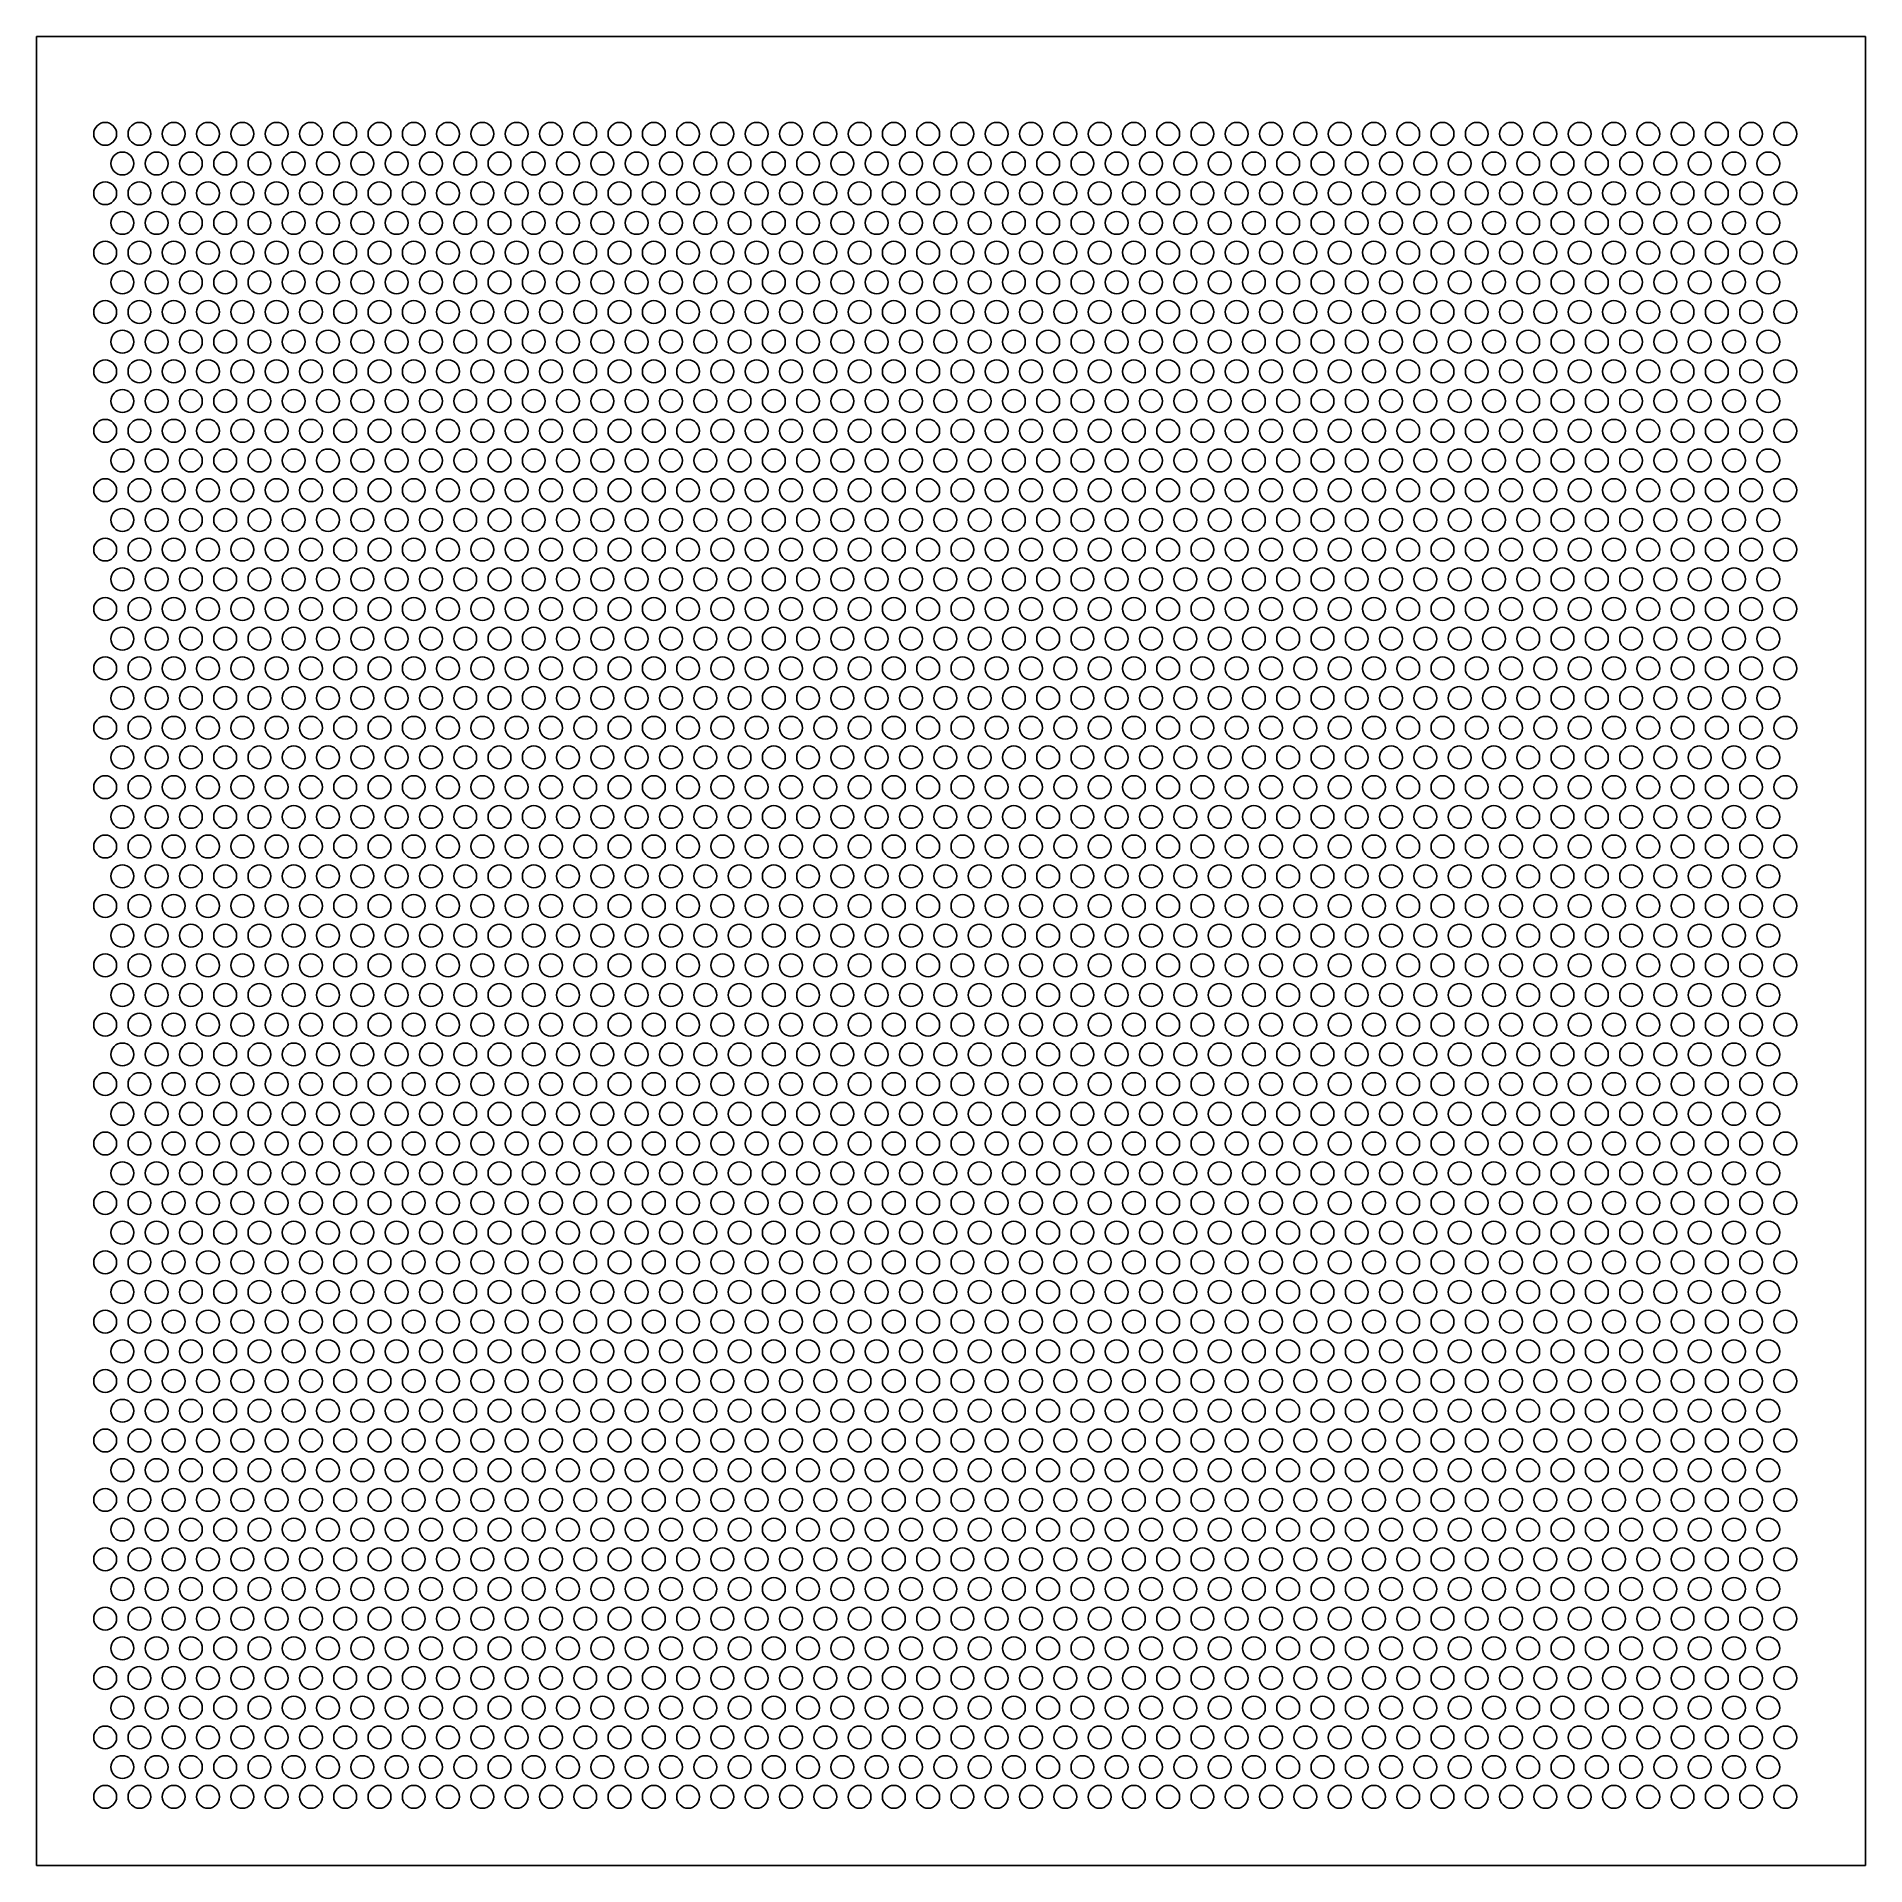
# Model space of a CAD drawing. Header units: millimetres. Extents: x 0 to 320, y 0 to 320.
import ezdxf

# ---------------------------------------------------------------- set-up
doc = ezdxf.new("R2010")
doc.units = ezdxf.units.MM

msp = doc.modelspace()

# ---------------------------------------------------------------- linework, layer by layer
at = {"layer": 'HOLES'}
for centre in [(12, 302.98), (18, 302.98), (24, 302.98), (30, 302.98), (36, 302.98), (42, 302.98), (48, 302.98), (54, 302.98), (60, 302.98), (66, 302.98), (72, 302.98), (78, 302.98), (84, 302.98), (90, 302.98), (96, 302.98), (102, 302.98), (108, 302.98), (114, 302.98), (120, 302.98), (126, 302.98), (132, 302.98), (138, 302.98), (144, 302.98), (150, 302.98), (156, 302.98), (162, 302.98), (168, 302.98), (174, 302.98), (180, 302.98), (186, 302.98), (192, 302.98), (198, 302.98), (204, 302.98), (210, 302.98), (216, 302.98), (222, 302.98), (228, 302.98), (234, 302.98), (240, 302.98), (246, 302.98), (252, 302.98), (258, 302.98), (264, 302.98), (270, 302.98), (276, 302.98), (282, 302.98), (288, 302.98), (294, 302.98), (300, 302.98), (306, 302.98), (15, 297.79), (21, 297.79), (27, 297.79), (33, 297.79), (39, 297.79), (45, 297.79), (51, 297.79), (57, 297.79), (63, 297.79), (69, 297.79), (75, 297.79), (81, 297.79), (87, 297.79), (93, 297.79), (99, 297.79), (105, 297.79), (111, 297.79), (117, 297.79), (123, 297.79), (129, 297.79), (135, 297.79), (141, 297.79), (147, 297.79), (153, 297.79), (159, 297.79), (165, 297.79), (171, 297.79), (177, 297.79), (183, 297.79), (189, 297.79), (195, 297.79), (201, 297.79), (207, 297.79), (213, 297.79), (219, 297.79), (225, 297.79), (231, 297.79), (237, 297.79), (243, 297.79), (249, 297.79), (255, 297.79), (261, 297.79), (267, 297.79), (273, 297.79), (279, 297.79), (285, 297.79), (291, 297.79), (297, 297.79), (303, 297.79), (12, 292.59), (18, 292.59), (24, 292.59), (30, 292.59), (36, 292.59), (42, 292.59), (48, 292.59), (54, 292.59), (60, 292.59), (66, 292.59), (72, 292.59), (78, 292.59), (84, 292.59), (90, 292.59), (96, 292.59), (102, 292.59), (108, 292.59), (114, 292.59), (120, 292.59), (126, 292.59), (132, 292.59), (138, 292.59), (144, 292.59), (150, 292.59), (156, 292.59), (162, 292.59), (168, 292.59), (174, 292.59), (180, 292.59), (186, 292.59), (192, 292.59), (198, 292.59), (204, 292.59), (210, 292.59), (216, 292.59), (222, 292.59), (228, 292.59), (234, 292.59), (240, 292.59), (246, 292.59), (252, 292.59), (258, 292.59), (264, 292.59), (270, 292.59), (276, 292.59), (282, 292.59), (288, 292.59), (294, 292.59), (300, 292.59), (306, 292.59), (15, 287.4), (21, 287.4), (27, 287.4), (33, 287.4), (39, 287.4), (45, 287.4), (51, 287.4), (57, 287.4), (63, 287.4), (69, 287.4), (75, 287.4), (81, 287.4), (87, 287.4), (93, 287.4), (99, 287.4), (105, 287.4), (111, 287.4), (117, 287.4), (123, 287.4), (129, 287.4), (135, 287.4), (141, 287.4), (147, 287.4), (153, 287.4), (159, 287.4), (165, 287.4), (171, 287.4), (177, 287.4), (183, 287.4), (189, 287.4), (195, 287.4), (201, 287.4), (207, 287.4), (213, 287.4), (219, 287.4), (225, 287.4), (231, 287.4), (237, 287.4), (243, 287.4), (249, 287.4), (255, 287.4), (261, 287.4), (267, 287.4), (273, 287.4), (279, 287.4), (285, 287.4), (291, 287.4), (297, 287.4), (303, 287.4), (12, 282.2), (18, 282.2), (24, 282.2), (30, 282.2), (36, 282.2), (42, 282.2), (48, 282.2), (54, 282.2), (60, 282.2), (66, 282.2), (72, 282.2), (78, 282.2), (84, 282.2), (90, 282.2), (96, 282.2), (102, 282.2), (108, 282.2), (114, 282.2), (120, 282.2), (126, 282.2), (132, 282.2), (138, 282.2), (144, 282.2), (150, 282.2), (156, 282.2), (162, 282.2), (168, 282.2), (174, 282.2), (180, 282.2), (186, 282.2), (192, 282.2), (198, 282.2), (204, 282.2), (210, 282.2), (216, 282.2), (222, 282.2), (228, 282.2), (234, 282.2), (240, 282.2), (246, 282.2), (252, 282.2), (258, 282.2), (264, 282.2), (270, 282.2), (276, 282.2), (282, 282.2), (288, 282.2), (294, 282.2), (300, 282.2), (306, 282.2), (15, 277), (21, 277), (27, 277), (33, 277), (39, 277), (45, 277), (51, 277), (57, 277), (63, 277), (69, 277), (75, 277), (81, 277), (87, 277), (93, 277), (99, 277), (105, 277), (111, 277), (117, 277), (123, 277), (129, 277), (135, 277), (141, 277), (147, 277), (153, 277), (159, 277), (165, 277), (171, 277), (177, 277), (183, 277), (189, 277), (195, 277), (201, 277), (207, 277), (213, 277), (219, 277), (225, 277), (231, 277), (237, 277), (243, 277), (249, 277), (255, 277), (261, 277), (267, 277), (273, 277), (279, 277), (285, 277), (291, 277), (297, 277), (303, 277), (12, 271.81), (18, 271.81), (24, 271.81), (30, 271.81), (36, 271.81), (42, 271.81), (48, 271.81), (54, 271.81), (60, 271.81), (66, 271.81), (72, 271.81), (78, 271.81), (84, 271.81), (90, 271.81), (96, 271.81), (102, 271.81), (108, 271.81), (114, 271.81), (120, 271.81), (126, 271.81), (132, 271.81), (138, 271.81), (144, 271.81), (150, 271.81), (156, 271.81), (162, 271.81), (168, 271.81), (174, 271.81), (180, 271.81), (186, 271.81), (192, 271.81), (198, 271.81), (204, 271.81), (210, 271.81), (216, 271.81), (222, 271.81), (228, 271.81), (234, 271.81), (240, 271.81), (246, 271.81), (252, 271.81), (258, 271.81), (264, 271.81), (270, 271.81), (276, 271.81), (282, 271.81), (288, 271.81), (294, 271.81), (300, 271.81), (306, 271.81), (15, 266.61), (21, 266.61), (27, 266.61), (33, 266.61), (39, 266.61), (45, 266.61), (51, 266.61), (57, 266.61), (63, 266.61), (69, 266.61), (75, 266.61), (81, 266.61), (87, 266.61), (93, 266.61), (99, 266.61), (105, 266.61), (111, 266.61), (117, 266.61), (123, 266.61), (129, 266.61), (135, 266.61), (141, 266.61), (147, 266.61), (153, 266.61), (159, 266.61), (165, 266.61), (171, 266.61), (177, 266.61), (183, 266.61), (189, 266.61), (195, 266.61), (201, 266.61), (207, 266.61), (213, 266.61), (219, 266.61), (225, 266.61), (231, 266.61), (237, 266.61), (243, 266.61), (249, 266.61), (255, 266.61), (261, 266.61), (267, 266.61), (273, 266.61), (279, 266.61), (285, 266.61), (291, 266.61), (297, 266.61), (303, 266.61), (12, 261.42), (18, 261.42), (24, 261.42), (30, 261.42), (36, 261.42), (42, 261.42), (48, 261.42), (54, 261.42), (60, 261.42), (66, 261.42), (72, 261.42), (78, 261.42), (84, 261.42), (90, 261.42), (96, 261.42), (102, 261.42), (108, 261.42), (114, 261.42), (120, 261.42), (126, 261.42), (132, 261.42), (138, 261.42), (144, 261.42), (150, 261.42), (156, 261.42), (162, 261.42), (168, 261.42), (174, 261.42), (180, 261.42), (186, 261.42), (192, 261.42), (198, 261.42), (204, 261.42), (210, 261.42), (216, 261.42), (222, 261.42), (228, 261.42), (234, 261.42), (240, 261.42), (246, 261.42), (252, 261.42), (258, 261.42), (264, 261.42), (270, 261.42), (276, 261.42), (282, 261.42), (288, 261.42), (294, 261.42), (300, 261.42), (306, 261.42), (15, 256.22), (21, 256.22), (27, 256.22), (33, 256.22), (39, 256.22), (45, 256.22), (51, 256.22), (57, 256.22), (63, 256.22), (69, 256.22), (75, 256.22), (81, 256.22), (87, 256.22), (93, 256.22), (99, 256.22), (105, 256.22), (111, 256.22), (117, 256.22), (123, 256.22), (129, 256.22), (135, 256.22), (141, 256.22), (147, 256.22), (153, 256.22), (159, 256.22), (165, 256.22), (171, 256.22), (177, 256.22), (183, 256.22), (189, 256.22), (195, 256.22), (201, 256.22), (207, 256.22), (213, 256.22), (219, 256.22), (225, 256.22), (231, 256.22), (237, 256.22), (243, 256.22), (249, 256.22), (255, 256.22), (261, 256.22), (267, 256.22), (273, 256.22), (279, 256.22), (285, 256.22), (291, 256.22), (297, 256.22), (303, 256.22), (12, 251.02), (18, 251.02), (24, 251.02), (30, 251.02), (36, 251.02), (42, 251.02), (48, 251.02), (54, 251.02), (60, 251.02), (66, 251.02), (72, 251.02), (78, 251.02), (84, 251.02), (90, 251.02), (96, 251.02), (102, 251.02), (108, 251.02), (114, 251.02), (120, 251.02), (126, 251.02), (132, 251.02), (138, 251.02), (144, 251.02), (150, 251.02), (156, 251.02), (162, 251.02), (168, 251.02), (174, 251.02), (180, 251.02), (186, 251.02), (192, 251.02), (198, 251.02), (204, 251.02), (210, 251.02), (216, 251.02), (222, 251.02), (228, 251.02), (234, 251.02), (240, 251.02), (246, 251.02), (252, 251.02), (258, 251.02), (264, 251.02), (270, 251.02), (276, 251.02), (282, 251.02), (288, 251.02), (294, 251.02), (300, 251.02), (306, 251.02), (15, 245.83), (21, 245.83), (27, 245.83), (33, 245.83), (39, 245.83), (45, 245.83), (51, 245.83), (57, 245.83), (63, 245.83), (69, 245.83), (75, 245.83), (81, 245.83), (87, 245.83), (93, 245.83), (99, 245.83), (105, 245.83), (111, 245.83), (117, 245.83), (123, 245.83), (129, 245.83), (135, 245.83), (141, 245.83), (147, 245.83), (153, 245.83), (159, 245.83), (165, 245.83), (171, 245.83), (177, 245.83), (183, 245.83), (189, 245.83), (195, 245.83), (201, 245.83), (207, 245.83), (213, 245.83), (219, 245.83), (225, 245.83), (231, 245.83), (237, 245.83), (243, 245.83), (249, 245.83), (255, 245.83), (261, 245.83), (267, 245.83), (273, 245.83), (279, 245.83), (285, 245.83), (291, 245.83), (297, 245.83), (303, 245.83), (12, 240.63), (18, 240.63), (24, 240.63), (30, 240.63), (36, 240.63), (42, 240.63), (48, 240.63), (54, 240.63), (60, 240.63), (66, 240.63), (72, 240.63), (78, 240.63), (84, 240.63), (90, 240.63), (96, 240.63), (102, 240.63), (108, 240.63), (114, 240.63), (120, 240.63), (126, 240.63), (132, 240.63), (138, 240.63), (144, 240.63), (150, 240.63), (156, 240.63), (162, 240.63), (168, 240.63), (174, 240.63), (180, 240.63), (186, 240.63), (192, 240.63), (198, 240.63), (204, 240.63), (210, 240.63), (216, 240.63), (222, 240.63), (228, 240.63), (234, 240.63), (240, 240.63), (246, 240.63), (252, 240.63), (258, 240.63), (264, 240.63), (270, 240.63), (276, 240.63), (282, 240.63), (288, 240.63), (294, 240.63), (300, 240.63), (306, 240.63), (15, 235.43), (21, 235.43), (27, 235.43), (33, 235.43), (39, 235.43), (45, 235.43), (51, 235.43), (57, 235.43), (63, 235.43), (69, 235.43), (75, 235.43), (81, 235.43), (87, 235.43), (93, 235.43), (99, 235.43), (105, 235.43), (111, 235.43), (117, 235.43), (123, 235.43), (129, 235.43), (135, 235.43), (141, 235.43), (147, 235.43), (153, 235.43), (159, 235.43), (165, 235.43), (171, 235.43), (177, 235.43), (183, 235.43), (189, 235.43), (195, 235.43), (201, 235.43), (207, 235.43), (213, 235.43), (219, 235.43), (225, 235.43), (231, 235.43), (237, 235.43), (243, 235.43), (249, 235.43), (255, 235.43), (261, 235.43), (267, 235.43), (273, 235.43), (279, 235.43), (285, 235.43), (291, 235.43), (297, 235.43), (303, 235.43), (12, 230.24), (18, 230.24), (24, 230.24), (30, 230.24), (36, 230.24), (42, 230.24), (48, 230.24), (54, 230.24), (60, 230.24), (66, 230.24), (72, 230.24), (78, 230.24), (84, 230.24), (90, 230.24), (96, 230.24), (102, 230.24), (108, 230.24), (114, 230.24), (120, 230.24), (126, 230.24), (132, 230.24), (138, 230.24), (144, 230.24), (150, 230.24), (156, 230.24), (162, 230.24), (168, 230.24), (174, 230.24), (180, 230.24), (186, 230.24), (192, 230.24), (198, 230.24), (204, 230.24), (210, 230.24), (216, 230.24), (222, 230.24), (228, 230.24), (234, 230.24), (240, 230.24), (246, 230.24), (252, 230.24), (258, 230.24), (264, 230.24), (270, 230.24), (276, 230.24), (282, 230.24), (288, 230.24), (294, 230.24), (300, 230.24), (306, 230.24), (15, 225.04), (21, 225.04), (27, 225.04), (33, 225.04), (39, 225.04), (45, 225.04), (51, 225.04), (57, 225.04), (63, 225.04), (69, 225.04), (75, 225.04), (81, 225.04), (87, 225.04), (93, 225.04), (99, 225.04), (105, 225.04), (111, 225.04), (117, 225.04), (123, 225.04), (129, 225.04), (135, 225.04), (141, 225.04), (147, 225.04), (153, 225.04), (159, 225.04), (165, 225.04), (171, 225.04), (177, 225.04), (183, 225.04), (189, 225.04), (195, 225.04), (201, 225.04), (207, 225.04), (213, 225.04), (219, 225.04), (225, 225.04), (231, 225.04), (237, 225.04), (243, 225.04), (249, 225.04), (255, 225.04), (261, 225.04), (267, 225.04), (273, 225.04), (279, 225.04), (285, 225.04), (291, 225.04), (297, 225.04), (303, 225.04), (12, 219.85), (18, 219.85), (24, 219.85), (30, 219.85), (36, 219.85), (42, 219.85), (48, 219.85), (54, 219.85), (60, 219.85), (66, 219.85), (72, 219.85), (78, 219.85), (84, 219.85), (90, 219.85), (96, 219.85), (102, 219.85), (108, 219.85), (114, 219.85), (120, 219.85), (126, 219.85), (132, 219.85), (138, 219.85), (144, 219.85), (150, 219.85), (156, 219.85), (162, 219.85), (168, 219.85), (174, 219.85), (180, 219.85), (186, 219.85), (192, 219.85), (198, 219.85), (204, 219.85), (210, 219.85), (216, 219.85), (222, 219.85), (228, 219.85), (234, 219.85), (240, 219.85), (246, 219.85), (252, 219.85), (258, 219.85), (264, 219.85), (270, 219.85), (276, 219.85), (282, 219.85), (288, 219.85), (294, 219.85), (300, 219.85), (306, 219.85), (15, 214.65), (21, 214.65), (27, 214.65), (33, 214.65), (39, 214.65), (45, 214.65), (51, 214.65), (57, 214.65), (63, 214.65), (69, 214.65), (75, 214.65), (81, 214.65), (87, 214.65), (93, 214.65), (99, 214.65), (105, 214.65), (111, 214.65), (117, 214.65), (123, 214.65), (129, 214.65), (135, 214.65), (141, 214.65), (147, 214.65), (153, 214.65), (159, 214.65), (165, 214.65), (171, 214.65), (177, 214.65), (183, 214.65), (189, 214.65), (195, 214.65), (201, 214.65), (207, 214.65), (213, 214.65), (219, 214.65), (225, 214.65), (231, 214.65), (237, 214.65), (243, 214.65), (249, 214.65), (255, 214.65), (261, 214.65), (267, 214.65), (273, 214.65), (279, 214.65), (285, 214.65), (291, 214.65), (297, 214.65), (303, 214.65), (12, 209.45), (18, 209.45), (24, 209.45), (30, 209.45), (36, 209.45), (42, 209.45), (48, 209.45), (54, 209.45), (60, 209.45), (66, 209.45), (72, 209.45), (78, 209.45), (84, 209.45), (90, 209.45), (96, 209.45), (102, 209.45), (108, 209.45), (114, 209.45), (120, 209.45), (126, 209.45), (132, 209.45), (138, 209.45), (144, 209.45), (150, 209.45), (156, 209.45), (162, 209.45), (168, 209.45), (174, 209.45), (180, 209.45), (186, 209.45), (192, 209.45), (198, 209.45), (204, 209.45), (210, 209.45), (216, 209.45), (222, 209.45), (228, 209.45), (234, 209.45), (240, 209.45), (246, 209.45), (252, 209.45), (258, 209.45), (264, 209.45), (270, 209.45), (276, 209.45), (282, 209.45), (288, 209.45), (294, 209.45), (300, 209.45), (306, 209.45), (15, 204.26), (21, 204.26), (27, 204.26), (33, 204.26), (39, 204.26), (45, 204.26), (51, 204.26), (57, 204.26), (63, 204.26), (69, 204.26), (75, 204.26), (81, 204.26), (87, 204.26), (93, 204.26), (99, 204.26), (105, 204.26), (111, 204.26), (117, 204.26), (123, 204.26), (129, 204.26), (135, 204.26), (141, 204.26), (147, 204.26), (153, 204.26), (159, 204.26), (165, 204.26), (171, 204.26), (177, 204.26), (183, 204.26), (189, 204.26), (195, 204.26), (201, 204.26), (207, 204.26), (213, 204.26), (219, 204.26), (225, 204.26), (231, 204.26), (237, 204.26), (243, 204.26), (249, 204.26), (255, 204.26), (261, 204.26), (267, 204.26), (273, 204.26), (279, 204.26), (285, 204.26), (291, 204.26), (297, 204.26), (303, 204.26), (12, 199.06), (18, 199.06), (24, 199.06), (30, 199.06), (36, 199.06), (42, 199.06), (48, 199.06), (54, 199.06), (60, 199.06), (66, 199.06), (72, 199.06), (78, 199.06), (84, 199.06), (90, 199.06), (96, 199.06), (102, 199.06), (108, 199.06), (114, 199.06), (120, 199.06), (126, 199.06), (132, 199.06), (138, 199.06), (144, 199.06), (150, 199.06), (156, 199.06), (162, 199.06), (168, 199.06), (174, 199.06), (180, 199.06), (186, 199.06), (192, 199.06), (198, 199.06), (204, 199.06), (210, 199.06), (216, 199.06), (222, 199.06), (228, 199.06), (234, 199.06), (240, 199.06), (246, 199.06), (252, 199.06), (258, 199.06), (264, 199.06), (270, 199.06), (276, 199.06), (282, 199.06), (288, 199.06), (294, 199.06), (300, 199.06), (306, 199.06), (15, 193.87), (21, 193.87), (27, 193.87), (33, 193.87), (39, 193.87), (45, 193.87), (51, 193.87), (57, 193.87), (63, 193.87), (69, 193.87), (75, 193.87), (81, 193.87), (87, 193.87), (93, 193.87), (99, 193.87), (105, 193.87), (111, 193.87), (117, 193.87), (123, 193.87), (129, 193.87), (135, 193.87), (141, 193.87), (147, 193.87), (153, 193.87), (159, 193.87), (165, 193.87), (171, 193.87), (177, 193.87), (183, 193.87), (189, 193.87), (195, 193.87), (201, 193.87), (207, 193.87), (213, 193.87), (219, 193.87), (225, 193.87), (231, 193.87), (237, 193.87), (243, 193.87), (249, 193.87), (255, 193.87), (261, 193.87), (267, 193.87), (273, 193.87), (279, 193.87), (285, 193.87), (291, 193.87), (297, 193.87), (303, 193.87), (12, 188.67), (18, 188.67), (24, 188.67), (30, 188.67), (36, 188.67), (42, 188.67), (48, 188.67), (54, 188.67), (60, 188.67), (66, 188.67), (72, 188.67), (78, 188.67), (84, 188.67), (90, 188.67), (96, 188.67), (102, 188.67), (108, 188.67), (114, 188.67), (120, 188.67), (126, 188.67), (132, 188.67), (138, 188.67), (144, 188.67), (150, 188.67), (156, 188.67), (162, 188.67), (168, 188.67), (174, 188.67), (180, 188.67), (186, 188.67), (192, 188.67), (198, 188.67), (204, 188.67), (210, 188.67), (216, 188.67), (222, 188.67), (228, 188.67), (234, 188.67), (240, 188.67), (246, 188.67), (252, 188.67), (258, 188.67), (264, 188.67), (270, 188.67), (276, 188.67), (282, 188.67), (288, 188.67), (294, 188.67), (300, 188.67), (306, 188.67), (15, 183.47), (21, 183.47), (27, 183.47), (33, 183.47), (39, 183.47), (45, 183.47), (51, 183.47), (57, 183.47), (63, 183.47), (69, 183.47), (75, 183.47), (81, 183.47), (87, 183.47), (93, 183.47), (99, 183.47), (105, 183.47), (111, 183.47), (117, 183.47), (123, 183.47), (129, 183.47), (135, 183.47), (141, 183.47), (147, 183.47), (153, 183.47), (159, 183.47), (165, 183.47), (171, 183.47), (177, 183.47), (183, 183.47), (189, 183.47), (195, 183.47), (201, 183.47), (207, 183.47), (213, 183.47), (219, 183.47), (225, 183.47), (231, 183.47), (237, 183.47), (243, 183.47), (249, 183.47), (255, 183.47), (261, 183.47), (267, 183.47), (273, 183.47), (279, 183.47), (285, 183.47), (291, 183.47), (297, 183.47), (303, 183.47), (12, 178.28), (18, 178.28), (24, 178.28), (30, 178.28), (36, 178.28), (42, 178.28), (48, 178.28), (54, 178.28), (60, 178.28), (66, 178.28), (72, 178.28), (78, 178.28), (84, 178.28), (90, 178.28), (96, 178.28), (102, 178.28), (108, 178.28), (114, 178.28), (120, 178.28), (126, 178.28), (132, 178.28), (138, 178.28), (144, 178.28), (150, 178.28), (156, 178.28), (162, 178.28), (168, 178.28), (174, 178.28), (180, 178.28), (186, 178.28), (192, 178.28), (198, 178.28), (204, 178.28), (210, 178.28), (216, 178.28), (222, 178.28), (228, 178.28), (234, 178.28), (240, 178.28), (246, 178.28), (252, 178.28), (258, 178.28), (264, 178.28), (270, 178.28), (276, 178.28), (282, 178.28), (288, 178.28), (294, 178.28), (300, 178.28), (306, 178.28), (15, 173.08), (21, 173.08), (27, 173.08), (33, 173.08), (39, 173.08), (45, 173.08), (51, 173.08), (57, 173.08), (63, 173.08), (69, 173.08), (75, 173.08), (81, 173.08), (87, 173.08), (93, 173.08), (99, 173.08), (105, 173.08), (111, 173.08), (117, 173.08), (123, 173.08), (129, 173.08), (135, 173.08), (141, 173.08), (147, 173.08), (153, 173.08), (159, 173.08), (165, 173.08), (171, 173.08), (177, 173.08), (183, 173.08), (189, 173.08), (195, 173.08), (201, 173.08), (207, 173.08), (213, 173.08), (219, 173.08), (225, 173.08), (231, 173.08), (237, 173.08), (243, 173.08), (249, 173.08), (255, 173.08), (261, 173.08), (267, 173.08), (273, 173.08), (279, 173.08), (285, 173.08), (291, 173.08), (297, 173.08), (303, 173.08), (12, 167.88), (18, 167.88), (24, 167.88), (30, 167.88), (36, 167.88), (42, 167.88), (48, 167.88), (54, 167.88), (60, 167.88), (66, 167.88), (72, 167.88), (78, 167.88), (84, 167.88), (90, 167.88), (96, 167.88), (102, 167.88), (108, 167.88), (114, 167.88), (120, 167.88), (126, 167.88), (132, 167.88), (138, 167.88), (144, 167.88), (150, 167.88), (156, 167.88), (162, 167.88), (168, 167.88), (174, 167.88), (180, 167.88), (186, 167.88), (192, 167.88), (198, 167.88), (204, 167.88), (210, 167.88), (216, 167.88), (222, 167.88), (228, 167.88), (234, 167.88), (240, 167.88), (246, 167.88), (252, 167.88), (258, 167.88), (264, 167.88), (270, 167.88), (276, 167.88), (282, 167.88), (288, 167.88), (294, 167.88), (300, 167.88), (306, 167.88), (15, 162.69), (21, 162.69), (27, 162.69), (33, 162.69), (39, 162.69), (45, 162.69), (51, 162.69), (57, 162.69), (63, 162.69), (69, 162.69), (75, 162.69), (81, 162.69), (87, 162.69), (93, 162.69), (99, 162.69), (105, 162.69), (111, 162.69), (117, 162.69), (123, 162.69), (129, 162.69), (135, 162.69), (141, 162.69), (147, 162.69), (153, 162.69), (159, 162.69), (165, 162.69), (171, 162.69), (177, 162.69), (183, 162.69), (189, 162.69), (195, 162.69), (201, 162.69), (207, 162.69), (213, 162.69), (219, 162.69), (225, 162.69), (231, 162.69), (237, 162.69), (243, 162.69), (249, 162.69), (255, 162.69), (261, 162.69), (267, 162.69), (273, 162.69), (279, 162.69), (285, 162.69), (291, 162.69), (297, 162.69), (303, 162.69), (12, 157.49), (18, 157.49), (24, 157.49), (30, 157.49), (36, 157.49), (42, 157.49), (48, 157.49), (54, 157.49), (60, 157.49), (66, 157.49), (72, 157.49), (78, 157.49), (84, 157.49), (90, 157.49), (96, 157.49), (102, 157.49), (108, 157.49), (114, 157.49), (120, 157.49), (126, 157.49), (132, 157.49), (138, 157.49), (144, 157.49), (150, 157.49), (156, 157.49), (162, 157.49), (168, 157.49), (174, 157.49), (180, 157.49), (186, 157.49), (192, 157.49), (198, 157.49), (204, 157.49), (210, 157.49), (216, 157.49), (222, 157.49), (228, 157.49), (234, 157.49), (240, 157.49), (246, 157.49), (252, 157.49), (258, 157.49), (264, 157.49), (270, 157.49), (276, 157.49), (282, 157.49), (288, 157.49), (294, 157.49), (300, 157.49), (306, 157.49), (15, 152.3), (21, 152.3), (27, 152.3), (33, 152.3), (39, 152.3), (45, 152.3), (51, 152.3), (57, 152.3), (63, 152.3), (69, 152.3), (75, 152.3), (81, 152.3), (87, 152.3), (93, 152.3), (99, 152.3), (105, 152.3), (111, 152.3), (117, 152.3), (123, 152.3), (129, 152.3), (135, 152.3), (141, 152.3), (147, 152.3), (153, 152.3), (159, 152.3), (165, 152.3), (171, 152.3), (177, 152.3), (183, 152.3), (189, 152.3), (195, 152.3), (201, 152.3), (207, 152.3), (213, 152.3), (219, 152.3), (225, 152.3), (231, 152.3), (237, 152.3), (243, 152.3), (249, 152.3), (255, 152.3), (261, 152.3), (267, 152.3), (273, 152.3), (279, 152.3), (285, 152.3), (291, 152.3), (297, 152.3), (303, 152.3), (12, 147.1), (18, 147.1), (24, 147.1), (30, 147.1), (36, 147.1), (42, 147.1), (48, 147.1), (54, 147.1), (60, 147.1), (66, 147.1), (72, 147.1), (78, 147.1), (84, 147.1), (90, 147.1), (96, 147.1), (102, 147.1), (108, 147.1), (114, 147.1), (120, 147.1), (126, 147.1), (132, 147.1), (138, 147.1), (144, 147.1), (150, 147.1), (156, 147.1), (162, 147.1), (168, 147.1), (174, 147.1), (180, 147.1), (186, 147.1), (192, 147.1), (198, 147.1), (204, 147.1), (210, 147.1), (216, 147.1), (222, 147.1), (228, 147.1), (234, 147.1), (240, 147.1), (246, 147.1), (252, 147.1), (258, 147.1), (264, 147.1), (270, 147.1), (276, 147.1), (282, 147.1), (288, 147.1), (294, 147.1), (300, 147.1), (306, 147.1), (15, 141.9), (21, 141.9), (27, 141.9), (33, 141.9), (39, 141.9), (45, 141.9), (51, 141.9), (57, 141.9), (63, 141.9), (69, 141.9), (75, 141.9), (81, 141.9), (87, 141.9), (93, 141.9), (99, 141.9), (105, 141.9), (111, 141.9), (117, 141.9), (123, 141.9), (129, 141.9), (135, 141.9), (141, 141.9), (147, 141.9), (153, 141.9), (159, 141.9), (165, 141.9), (171, 141.9), (177, 141.9), (183, 141.9), (189, 141.9), (195, 141.9), (201, 141.9), (207, 141.9), (213, 141.9), (219, 141.9), (225, 141.9), (231, 141.9), (237, 141.9), (243, 141.9), (249, 141.9), (255, 141.9), (261, 141.9), (267, 141.9), (273, 141.9), (279, 141.9), (285, 141.9), (291, 141.9), (297, 141.9), (303, 141.9), (12, 136.71), (18, 136.71), (24, 136.71), (30, 136.71), (36, 136.71), (42, 136.71), (48, 136.71), (54, 136.71), (60, 136.71), (66, 136.71), (72, 136.71), (78, 136.71), (84, 136.71), (90, 136.71), (96, 136.71), (102, 136.71), (108, 136.71), (114, 136.71), (120, 136.71), (126, 136.71), (132, 136.71), (138, 136.71), (144, 136.71), (150, 136.71), (156, 136.71), (162, 136.71), (168, 136.71), (174, 136.71), (180, 136.71), (186, 136.71), (192, 136.71), (198, 136.71), (204, 136.71), (210, 136.71), (216, 136.71), (222, 136.71), (228, 136.71), (234, 136.71), (240, 136.71), (246, 136.71), (252, 136.71), (258, 136.71), (264, 136.71), (270, 136.71), (276, 136.71), (282, 136.71), (288, 136.71), (294, 136.71), (300, 136.71), (306, 136.71), (15, 131.51), (21, 131.51), (27, 131.51), (33, 131.51), (39, 131.51), (45, 131.51), (51, 131.51), (57, 131.51), (63, 131.51), (69, 131.51), (75, 131.51), (81, 131.51), (87, 131.51), (93, 131.51), (99, 131.51), (105, 131.51), (111, 131.51), (117, 131.51), (123, 131.51), (129, 131.51), (135, 131.51), (141, 131.51), (147, 131.51), (153, 131.51), (159, 131.51), (165, 131.51), (171, 131.51), (177, 131.51), (183, 131.51), (189, 131.51), (195, 131.51), (201, 131.51), (207, 131.51), (213, 131.51), (219, 131.51), (225, 131.51), (231, 131.51), (237, 131.51), (243, 131.51), (249, 131.51), (255, 131.51), (261, 131.51), (267, 131.51), (273, 131.51), (279, 131.51), (285, 131.51), (291, 131.51), (297, 131.51), (303, 131.51), (12, 126.32), (18, 126.32), (24, 126.32), (30, 126.32), (36, 126.32), (42, 126.32), (48, 126.32), (54, 126.32), (60, 126.32), (66, 126.32), (72, 126.32), (78, 126.32), (84, 126.32), (90, 126.32), (96, 126.32), (102, 126.32), (108, 126.32), (114, 126.32), (120, 126.32), (126, 126.32), (132, 126.32), (138, 126.32), (144, 126.32), (150, 126.32), (156, 126.32), (162, 126.32), (168, 126.32), (174, 126.32), (180, 126.32), (186, 126.32), (192, 126.32), (198, 126.32), (204, 126.32), (210, 126.32), (216, 126.32), (222, 126.32), (228, 126.32), (234, 126.32), (240, 126.32), (246, 126.32), (252, 126.32), (258, 126.32), (264, 126.32), (270, 126.32), (276, 126.32), (282, 126.32), (288, 126.32), (294, 126.32), (300, 126.32), (306, 126.32), (15, 121.12), (21, 121.12), (27, 121.12), (33, 121.12), (39, 121.12), (45, 121.12), (51, 121.12), (57, 121.12), (63, 121.12), (69, 121.12), (75, 121.12), (81, 121.12), (87, 121.12), (93, 121.12), (99, 121.12), (105, 121.12), (111, 121.12), (117, 121.12), (123, 121.12), (129, 121.12), (135, 121.12), (141, 121.12), (147, 121.12), (153, 121.12), (159, 121.12), (165, 121.12), (171, 121.12), (177, 121.12), (183, 121.12), (189, 121.12), (195, 121.12), (201, 121.12), (207, 121.12), (213, 121.12), (219, 121.12), (225, 121.12), (231, 121.12), (237, 121.12), (243, 121.12), (249, 121.12), (255, 121.12), (261, 121.12), (267, 121.12), (273, 121.12), (279, 121.12), (285, 121.12), (291, 121.12), (297, 121.12), (303, 121.12), (12, 115.92), (18, 115.92), (24, 115.92), (30, 115.92), (36, 115.92), (42, 115.92), (48, 115.92), (54, 115.92), (60, 115.92), (66, 115.92), (72, 115.92), (78, 115.92), (84, 115.92), (90, 115.92), (96, 115.92), (102, 115.92), (108, 115.92), (114, 115.92), (120, 115.92), (126, 115.92), (132, 115.92), (138, 115.92), (144, 115.92), (150, 115.92), (156, 115.92), (162, 115.92), (168, 115.92), (174, 115.92), (180, 115.92), (186, 115.92), (192, 115.92), (198, 115.92), (204, 115.92), (210, 115.92), (216, 115.92), (222, 115.92), (228, 115.92), (234, 115.92), (240, 115.92), (246, 115.92), (252, 115.92), (258, 115.92), (264, 115.92), (270, 115.92), (276, 115.92), (282, 115.92), (288, 115.92), (294, 115.92), (300, 115.92), (306, 115.92), (15, 110.73), (21, 110.73), (27, 110.73), (33, 110.73), (39, 110.73), (45, 110.73), (51, 110.73), (57, 110.73), (63, 110.73), (69, 110.73), (75, 110.73), (81, 110.73), (87, 110.73), (93, 110.73), (99, 110.73), (105, 110.73), (111, 110.73), (117, 110.73), (123, 110.73), (129, 110.73), (135, 110.73), (141, 110.73), (147, 110.73), (153, 110.73), (159, 110.73), (165, 110.73), (171, 110.73), (177, 110.73), (183, 110.73), (189, 110.73), (195, 110.73), (201, 110.73), (207, 110.73), (213, 110.73), (219, 110.73), (225, 110.73), (231, 110.73), (237, 110.73), (243, 110.73), (249, 110.73), (255, 110.73), (261, 110.73), (267, 110.73), (273, 110.73), (279, 110.73), (285, 110.73), (291, 110.73), (297, 110.73), (303, 110.73), (12, 105.53), (18, 105.53), (24, 105.53), (30, 105.53), (36, 105.53), (42, 105.53), (48, 105.53), (54, 105.53), (60, 105.53), (66, 105.53), (72, 105.53), (78, 105.53), (84, 105.53), (90, 105.53), (96, 105.53), (102, 105.53), (108, 105.53), (114, 105.53), (120, 105.53), (126, 105.53), (132, 105.53), (138, 105.53), (144, 105.53), (150, 105.53), (156, 105.53), (162, 105.53), (168, 105.53), (174, 105.53), (180, 105.53), (186, 105.53), (192, 105.53), (198, 105.53), (204, 105.53), (210, 105.53), (216, 105.53), (222, 105.53), (228, 105.53), (234, 105.53), (240, 105.53), (246, 105.53), (252, 105.53), (258, 105.53), (264, 105.53), (270, 105.53), (276, 105.53), (282, 105.53), (288, 105.53), (294, 105.53), (300, 105.53), (306, 105.53), (15, 100.33), (21, 100.33), (27, 100.33), (33, 100.33), (39, 100.33), (45, 100.33), (51, 100.33), (57, 100.33), (63, 100.33), (69, 100.33), (75, 100.33), (81, 100.33), (87, 100.33), (93, 100.33), (99, 100.33), (105, 100.33), (111, 100.33), (117, 100.33), (123, 100.33), (129, 100.33), (135, 100.33), (141, 100.33), (147, 100.33), (153, 100.33), (159, 100.33), (165, 100.33), (171, 100.33), (177, 100.33), (183, 100.33), (189, 100.33), (195, 100.33), (201, 100.33), (207, 100.33), (213, 100.33), (219, 100.33), (225, 100.33), (231, 100.33), (237, 100.33), (243, 100.33), (249, 100.33), (255, 100.33), (261, 100.33), (267, 100.33), (273, 100.33), (279, 100.33), (285, 100.33), (291, 100.33), (297, 100.33), (303, 100.33), (12, 95.14), (18, 95.14), (24, 95.14), (30, 95.14), (36, 95.14), (42, 95.14), (48, 95.14), (54, 95.14), (60, 95.14), (66, 95.14), (72, 95.14), (78, 95.14), (84, 95.14), (90, 95.14), (96, 95.14), (102, 95.14), (108, 95.14), (114, 95.14), (120, 95.14), (126, 95.14), (132, 95.14), (138, 95.14), (144, 95.14), (150, 95.14), (156, 95.14), (162, 95.14), (168, 95.14), (174, 95.14), (180, 95.14), (186, 95.14), (192, 95.14), (198, 95.14), (204, 95.14), (210, 95.14), (216, 95.14), (222, 95.14), (228, 95.14), (234, 95.14), (240, 95.14), (246, 95.14), (252, 95.14), (258, 95.14), (264, 95.14), (270, 95.14), (276, 95.14), (282, 95.14), (288, 95.14), (294, 95.14), (300, 95.14), (306, 95.14), (15, 89.94), (21, 89.94), (27, 89.94), (33, 89.94), (39, 89.94), (45, 89.94), (51, 89.94), (57, 89.94), (63, 89.94), (69, 89.94), (75, 89.94), (81, 89.94), (87, 89.94), (93, 89.94), (99, 89.94), (105, 89.94), (111, 89.94), (117, 89.94), (123, 89.94), (129, 89.94), (135, 89.94), (141, 89.94), (147, 89.94), (153, 89.94), (159, 89.94), (165, 89.94), (171, 89.94), (177, 89.94), (183, 89.94), (189, 89.94), (195, 89.94), (201, 89.94), (207, 89.94), (213, 89.94), (219, 89.94), (225, 89.94), (231, 89.94), (237, 89.94), (243, 89.94), (249, 89.94), (255, 89.94), (261, 89.94), (267, 89.94), (273, 89.94), (279, 89.94), (285, 89.94), (291, 89.94), (297, 89.94), (303, 89.94), (12, 84.75), (18, 84.75), (24, 84.75), (30, 84.75), (36, 84.75), (42, 84.75), (48, 84.75), (54, 84.75), (60, 84.75), (66, 84.75), (72, 84.75), (78, 84.75), (84, 84.75), (90, 84.75), (96, 84.75), (102, 84.75), (108, 84.75), (114, 84.75), (120, 84.75), (126, 84.75), (132, 84.75), (138, 84.75), (144, 84.75), (150, 84.75), (156, 84.75), (162, 84.75), (168, 84.75), (174, 84.75), (180, 84.75), (186, 84.75), (192, 84.75), (198, 84.75), (204, 84.75), (210, 84.75), (216, 84.75), (222, 84.75), (228, 84.75), (234, 84.75), (240, 84.75), (246, 84.75), (252, 84.75), (258, 84.75), (264, 84.75), (270, 84.75), (276, 84.75), (282, 84.75), (288, 84.75), (294, 84.75), (300, 84.75), (306, 84.75), (15, 79.55), (21, 79.55), (27, 79.55), (33, 79.55), (39, 79.55), (45, 79.55), (51, 79.55), (57, 79.55), (63, 79.55), (69, 79.55), (75, 79.55), (81, 79.55), (87, 79.55), (93, 79.55), (99, 79.55), (105, 79.55), (111, 79.55), (117, 79.55), (123, 79.55), (129, 79.55), (135, 79.55), (141, 79.55), (147, 79.55), (153, 79.55), (159, 79.55), (165, 79.55), (171, 79.55), (177, 79.55), (183, 79.55), (189, 79.55), (195, 79.55), (201, 79.55), (207, 79.55), (213, 79.55), (219, 79.55), (225, 79.55), (231, 79.55), (237, 79.55), (243, 79.55), (249, 79.55), (255, 79.55), (261, 79.55), (267, 79.55), (273, 79.55), (279, 79.55), (285, 79.55), (291, 79.55), (297, 79.55), (303, 79.55), (12, 74.35), (18, 74.35), (24, 74.35), (30, 74.35), (36, 74.35), (42, 74.35), (48, 74.35), (54, 74.35), (60, 74.35), (66, 74.35), (72, 74.35), (78, 74.35), (84, 74.35), (90, 74.35), (96, 74.35), (102, 74.35), (108, 74.35), (114, 74.35), (120, 74.35), (126, 74.35), (132, 74.35), (138, 74.35), (144, 74.35), (150, 74.35), (156, 74.35), (162, 74.35), (168, 74.35), (174, 74.35), (180, 74.35), (186, 74.35), (192, 74.35), (198, 74.35), (204, 74.35), (210, 74.35), (216, 74.35), (222, 74.35), (228, 74.35), (234, 74.35), (240, 74.35), (246, 74.35), (252, 74.35), (258, 74.35), (264, 74.35), (270, 74.35), (276, 74.35), (282, 74.35), (288, 74.35), (294, 74.35), (300, 74.35), (306, 74.35), (15, 69.16), (21, 69.16), (27, 69.16), (33, 69.16), (39, 69.16), (45, 69.16), (51, 69.16), (57, 69.16), (63, 69.16), (69, 69.16), (75, 69.16), (81, 69.16), (87, 69.16), (93, 69.16), (99, 69.16), (105, 69.16), (111, 69.16), (117, 69.16), (123, 69.16), (129, 69.16), (135, 69.16), (141, 69.16), (147, 69.16), (153, 69.16), (159, 69.16), (165, 69.16), (171, 69.16), (177, 69.16), (183, 69.16), (189, 69.16), (195, 69.16), (201, 69.16), (207, 69.16), (213, 69.16), (219, 69.16), (225, 69.16), (231, 69.16), (237, 69.16), (243, 69.16), (249, 69.16), (255, 69.16), (261, 69.16), (267, 69.16), (273, 69.16), (279, 69.16), (285, 69.16), (291, 69.16), (297, 69.16), (303, 69.16), (12, 63.96), (18, 63.96), (24, 63.96), (30, 63.96), (36, 63.96), (42, 63.96), (48, 63.96), (54, 63.96), (60, 63.96), (66, 63.96), (72, 63.96), (78, 63.96), (84, 63.96), (90, 63.96), (96, 63.96), (102, 63.96), (108, 63.96), (114, 63.96), (120, 63.96), (126, 63.96), (132, 63.96), (138, 63.96), (144, 63.96), (150, 63.96), (156, 63.96), (162, 63.96), (168, 63.96), (174, 63.96), (180, 63.96), (186, 63.96), (192, 63.96), (198, 63.96), (204, 63.96), (210, 63.96), (216, 63.96), (222, 63.96), (228, 63.96), (234, 63.96), (240, 63.96), (246, 63.96), (252, 63.96), (258, 63.96), (264, 63.96), (270, 63.96), (276, 63.96), (282, 63.96), (288, 63.96), (294, 63.96), (300, 63.96), (306, 63.96), (15, 58.77), (21, 58.77), (27, 58.77), (33, 58.77), (39, 58.77), (45, 58.77), (51, 58.77), (57, 58.77), (63, 58.77), (69, 58.77), (75, 58.77), (81, 58.77), (87, 58.77), (93, 58.77), (99, 58.77), (105, 58.77), (111, 58.77), (117, 58.77), (123, 58.77), (129, 58.77), (135, 58.77), (141, 58.77), (147, 58.77), (153, 58.77), (159, 58.77), (165, 58.77), (171, 58.77), (177, 58.77), (183, 58.77), (189, 58.77), (195, 58.77), (201, 58.77), (207, 58.77), (213, 58.77), (219, 58.77), (225, 58.77), (231, 58.77), (237, 58.77), (243, 58.77), (249, 58.77), (255, 58.77), (261, 58.77), (267, 58.77), (273, 58.77), (279, 58.77), (285, 58.77), (291, 58.77), (297, 58.77), (303, 58.77), (12, 53.57), (18, 53.57), (24, 53.57), (30, 53.57), (36, 53.57), (42, 53.57), (48, 53.57), (54, 53.57), (60, 53.57), (66, 53.57), (72, 53.57), (78, 53.57), (84, 53.57), (90, 53.57), (96, 53.57), (102, 53.57), (108, 53.57), (114, 53.57), (120, 53.57), (126, 53.57), (132, 53.57), (138, 53.57), (144, 53.57), (150, 53.57), (156, 53.57), (162, 53.57), (168, 53.57), (174, 53.57), (180, 53.57), (186, 53.57), (192, 53.57), (198, 53.57), (204, 53.57), (210, 53.57), (216, 53.57), (222, 53.57), (228, 53.57), (234, 53.57), (240, 53.57), (246, 53.57), (252, 53.57), (258, 53.57), (264, 53.57), (270, 53.57), (276, 53.57), (282, 53.57), (288, 53.57), (294, 53.57), (300, 53.57), (306, 53.57), (15, 48.37), (21, 48.37), (27, 48.37), (33, 48.37), (39, 48.37), (45, 48.37), (51, 48.37), (57, 48.37), (63, 48.37), (69, 48.37), (75, 48.37), (81, 48.37), (87, 48.37), (93, 48.37), (99, 48.37), (105, 48.37), (111, 48.37), (117, 48.37), (123, 48.37), (129, 48.37), (135, 48.37), (141, 48.37), (147, 48.37), (153, 48.37), (159, 48.37), (165, 48.37), (171, 48.37), (177, 48.37), (183, 48.37), (189, 48.37), (195, 48.37), (201, 48.37), (207, 48.37), (213, 48.37), (219, 48.37), (225, 48.37), (231, 48.37), (237, 48.37), (243, 48.37), (249, 48.37), (255, 48.37), (261, 48.37), (267, 48.37), (273, 48.37), (279, 48.37), (285, 48.37), (291, 48.37), (297, 48.37), (303, 48.37), (12, 43.18), (18, 43.18), (24, 43.18), (30, 43.18), (36, 43.18), (42, 43.18), (48, 43.18), (54, 43.18), (60, 43.18), (66, 43.18), (72, 43.18), (78, 43.18), (84, 43.18), (90, 43.18), (96, 43.18), (102, 43.18), (108, 43.18), (114, 43.18), (120, 43.18), (126, 43.18), (132, 43.18), (138, 43.18), (144, 43.18), (150, 43.18), (156, 43.18), (162, 43.18), (168, 43.18), (174, 43.18), (180, 43.18), (186, 43.18), (192, 43.18), (198, 43.18), (204, 43.18), (210, 43.18), (216, 43.18), (222, 43.18), (228, 43.18), (234, 43.18), (240, 43.18), (246, 43.18), (252, 43.18), (258, 43.18), (264, 43.18), (270, 43.18), (276, 43.18), (282, 43.18), (288, 43.18), (294, 43.18), (300, 43.18), (306, 43.18), (15, 37.98), (21, 37.98), (27, 37.98), (33, 37.98), (39, 37.98), (45, 37.98), (51, 37.98), (57, 37.98), (63, 37.98), (69, 37.98), (75, 37.98), (81, 37.98), (87, 37.98), (93, 37.98), (99, 37.98), (105, 37.98), (111, 37.98), (117, 37.98), (123, 37.98), (129, 37.98), (135, 37.98), (141, 37.98), (147, 37.98), (153, 37.98), (159, 37.98), (165, 37.98), (171, 37.98), (177, 37.98), (183, 37.98), (189, 37.98), (195, 37.98), (201, 37.98), (207, 37.98), (213, 37.98), (219, 37.98), (225, 37.98), (231, 37.98), (237, 37.98), (243, 37.98), (249, 37.98), (255, 37.98), (261, 37.98), (267, 37.98), (273, 37.98), (279, 37.98), (285, 37.98), (291, 37.98), (297, 37.98), (303, 37.98), (12, 32.78), (18, 32.78), (24, 32.78), (30, 32.78), (36, 32.78), (42, 32.78), (48, 32.78), (54, 32.78), (60, 32.78), (66, 32.78), (72, 32.78), (78, 32.78), (84, 32.78), (90, 32.78), (96, 32.78), (102, 32.78), (108, 32.78), (114, 32.78), (120, 32.78), (126, 32.78), (132, 32.78), (138, 32.78), (144, 32.78), (150, 32.78), (156, 32.78), (162, 32.78), (168, 32.78), (174, 32.78), (180, 32.78), (186, 32.78), (192, 32.78), (198, 32.78), (204, 32.78), (210, 32.78), (216, 32.78), (222, 32.78), (228, 32.78), (234, 32.78), (240, 32.78), (246, 32.78), (252, 32.78), (258, 32.78), (264, 32.78), (270, 32.78), (276, 32.78), (282, 32.78), (288, 32.78), (294, 32.78), (300, 32.78), (306, 32.78), (15, 27.59), (21, 27.59), (27, 27.59), (33, 27.59), (39, 27.59), (45, 27.59), (51, 27.59), (57, 27.59), (63, 27.59), (69, 27.59), (75, 27.59), (81, 27.59), (87, 27.59), (93, 27.59), (99, 27.59), (105, 27.59), (111, 27.59), (117, 27.59), (123, 27.59), (129, 27.59), (135, 27.59), (141, 27.59), (147, 27.59), (153, 27.59), (159, 27.59), (165, 27.59), (171, 27.59), (177, 27.59), (183, 27.59), (189, 27.59), (195, 27.59), (201, 27.59), (207, 27.59), (213, 27.59), (219, 27.59), (225, 27.59), (231, 27.59), (237, 27.59), (243, 27.59), (249, 27.59), (255, 27.59), (261, 27.59), (267, 27.59), (273, 27.59), (279, 27.59), (285, 27.59), (291, 27.59), (297, 27.59), (303, 27.59), (12, 22.39), (18, 22.39), (24, 22.39), (30, 22.39), (36, 22.39), (42, 22.39), (48, 22.39), (54, 22.39), (60, 22.39), (66, 22.39), (72, 22.39), (78, 22.39), (84, 22.39), (90, 22.39), (96, 22.39), (102, 22.39), (108, 22.39), (114, 22.39), (120, 22.39), (126, 22.39), (132, 22.39), (138, 22.39), (144, 22.39), (150, 22.39), (156, 22.39), (162, 22.39), (168, 22.39), (174, 22.39), (180, 22.39), (186, 22.39), (192, 22.39), (198, 22.39), (204, 22.39), (210, 22.39), (216, 22.39), (222, 22.39), (228, 22.39), (234, 22.39), (240, 22.39), (246, 22.39), (252, 22.39), (258, 22.39), (264, 22.39), (270, 22.39), (276, 22.39), (282, 22.39), (288, 22.39), (294, 22.39), (300, 22.39), (306, 22.39), (15, 17.2), (21, 17.2), (27, 17.2), (33, 17.2), (39, 17.2), (45, 17.2), (51, 17.2), (57, 17.2), (63, 17.2), (69, 17.2), (75, 17.2), (81, 17.2), (87, 17.2), (93, 17.2), (99, 17.2), (105, 17.2), (111, 17.2), (117, 17.2), (123, 17.2), (129, 17.2), (135, 17.2), (141, 17.2), (147, 17.2), (153, 17.2), (159, 17.2), (165, 17.2), (171, 17.2), (177, 17.2), (183, 17.2), (189, 17.2), (195, 17.2), (201, 17.2), (207, 17.2), (213, 17.2), (219, 17.2), (225, 17.2), (231, 17.2), (237, 17.2), (243, 17.2), (249, 17.2), (255, 17.2), (261, 17.2), (267, 17.2), (273, 17.2), (279, 17.2), (285, 17.2), (291, 17.2), (297, 17.2), (303, 17.2), (12, 12), (18, 12), (24, 12), (30, 12), (36, 12), (42, 12), (48, 12), (54, 12), (60, 12), (66, 12), (72, 12), (78, 12), (84, 12), (90, 12), (96, 12), (102, 12), (108, 12), (114, 12), (120, 12), (126, 12), (132, 12), (138, 12), (144, 12), (150, 12), (156, 12), (162, 12), (168, 12), (174, 12), (180, 12), (186, 12), (192, 12), (198, 12), (204, 12), (210, 12), (216, 12), (222, 12), (228, 12), (234, 12), (240, 12), (246, 12), (252, 12), (258, 12), (264, 12), (270, 12), (276, 12), (282, 12), (288, 12), (294, 12), (300, 12), (306, 12)]:
    msp.add_circle(centre, 2, dxfattribs=at)
at = {"layer": 'OUTLINE'}
for p, q in [((320, 320), (0, 320)), ((0, 320), (0, 0)), ((320, 0), (320, 320)), ((0, 0), (320, 0))]:
    msp.add_line(p, q, dxfattribs=at)

doc.saveas('drawing.dxf')
